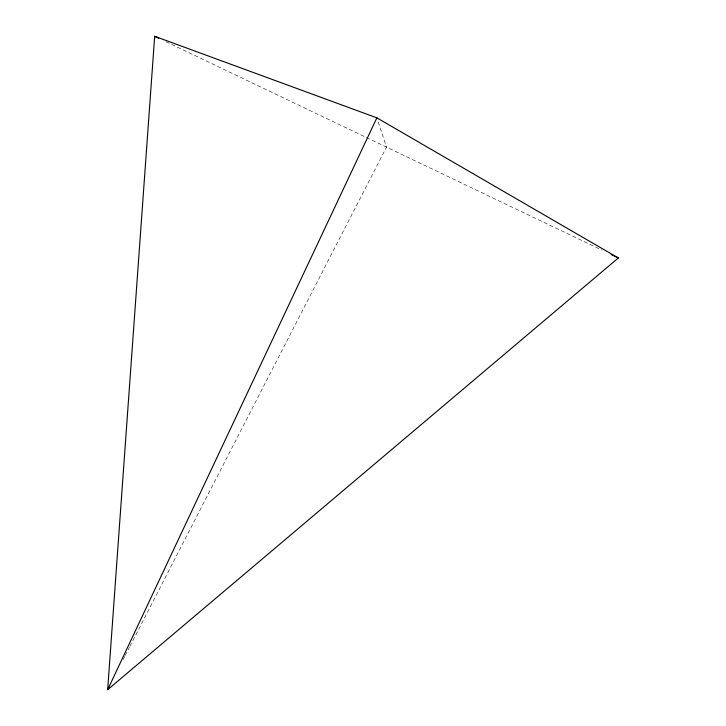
<?xml version="1.0" encoding="UTF-8"?>
<svg xmlns="http://www.w3.org/2000/svg" width="726" height="726" viewBox="0 0 726 726"><rect width="100%" height="100%" fill="white"/><g stroke="black" fill="none" stroke-linecap="round" stroke-linejoin="round"><path stroke-width="0.54" stroke-dasharray="3.63 2.72" d="M123.211 659.444L124.763 656.422M125.28 655.415L129.428 647.347M129.945 646.331L386.504 147.133L377.901 120.988M165.909 41.672L601.999 250.143"/><path stroke-width="1.09" d="M154.674 36.3L107.666 689.7L618.334 257.957L376.876 117.848L154.674 36.3L158.758 38.251M376.876 117.848L107.666 689.7L108.7 687.685M611.192 254.536L618.334 257.957"/></g></svg>
